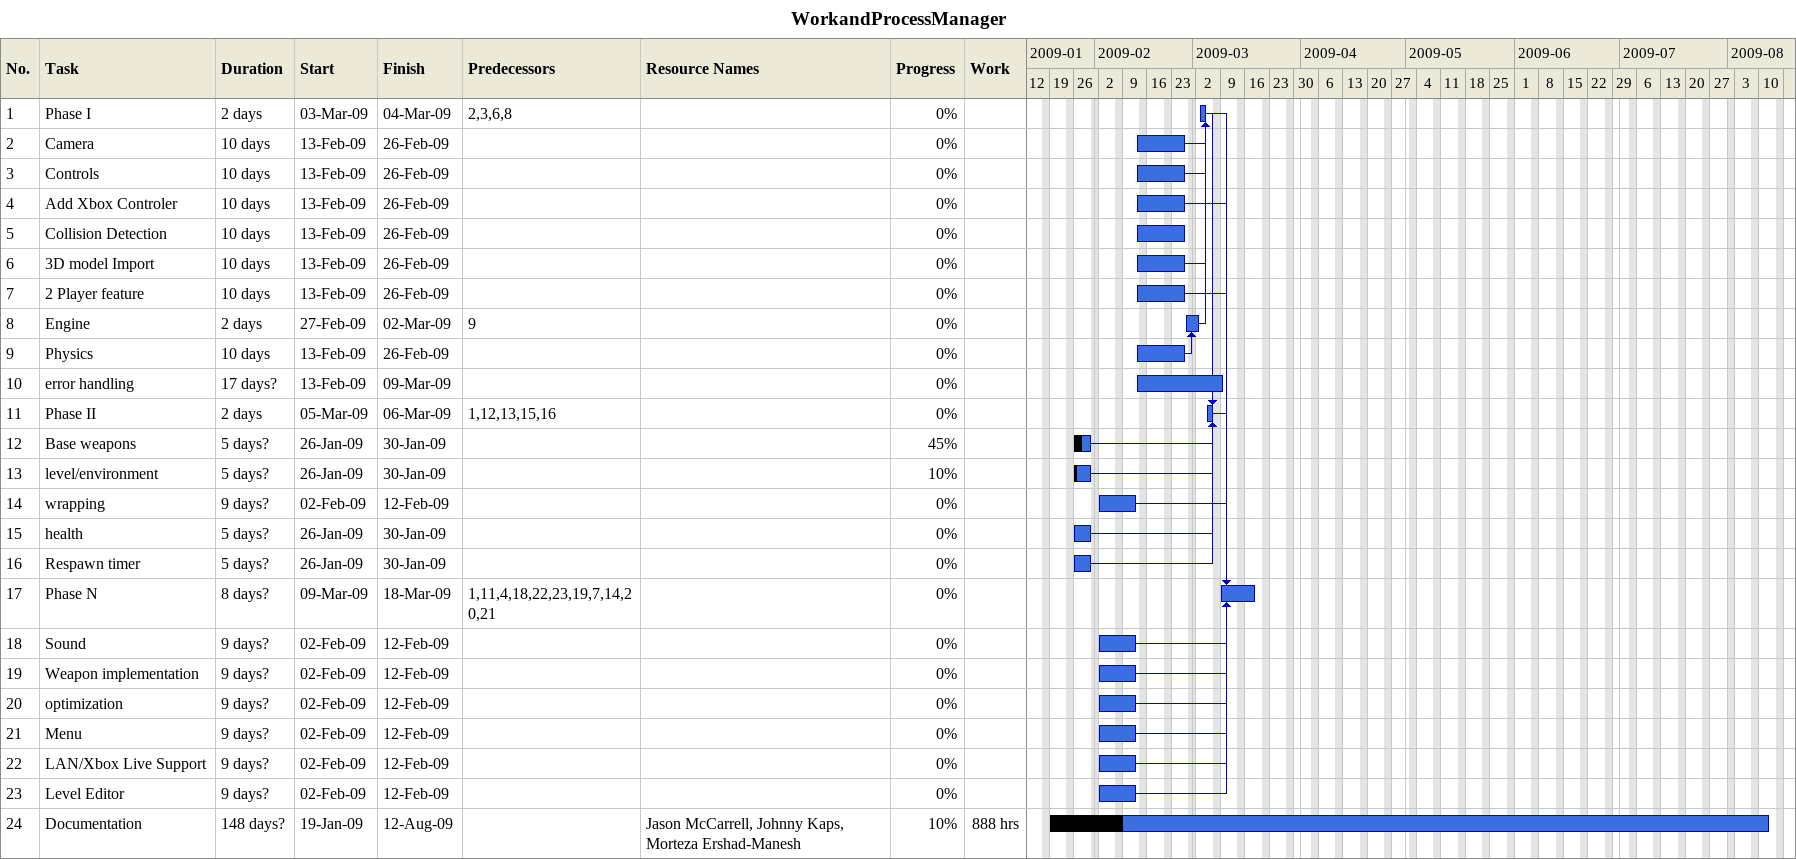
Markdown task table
WorkandProcessManager

| ID | Task | Duration | Start | Finish | Predecessors | Resources | % complete | Work (h) |
|---|---|---|---|---|---|---|---|---|
| 1 | Phase I | 2d | 2009-03-03 | 2009-03-04 | 2, 3, 6, 8 |  | 0 |  |
| 2 | Camera | 10d | 2009-02-13 | 2009-02-26 |  |  | 0 |  |
| 3 | Controls | 10d | 2009-02-13 | 2009-02-26 |  |  | 0 |  |
| 4 | Add Xbox Controler | 10d | 2009-02-13 | 2009-02-26 |  |  | 0 |  |
| 5 | Collision Detection | 10d | 2009-02-13 | 2009-02-26 |  |  | 0 |  |
| 6 | 3D model Import | 10d | 2009-02-13 | 2009-02-26 |  |  | 0 |  |
| 7 | 2 Player feature | 10d | 2009-02-13 | 2009-02-26 |  |  | 0 |  |
| 8 | Engine | 2d | 2009-02-27 | 2009-03-02 | 9 |  | 0 |  |
| 9 | Physics | 10d | 2009-02-13 | 2009-02-26 |  |  | 0 |  |
| 10 | error handling | 17d? | 2009-02-13 | 2009-03-09 |  |  | 0 |  |
| 11 | Phase II | 2d | 2009-03-05 | 2009-03-06 | 1, 12, 13, 15, 16 |  | 0 |  |
| 12 | Base weapons | 5d? | 2009-01-26 | 2009-01-30 |  |  | 45 |  |
| 13 | level/environment | 5d? | 2009-01-26 | 2009-01-30 |  |  | 10 |  |
| 14 | wrapping | 9d? | 2009-02-02 | 2009-02-12 |  |  | 0 |  |
| 15 | health | 5d? | 2009-01-26 | 2009-01-30 |  |  | 0 |  |
| 16 | Respawn timer | 5d? | 2009-01-26 | 2009-01-30 |  |  | 0 |  |
| 17 | Phase N | 8d? | 2009-03-09 | 2009-03-18 | 1, 11, 4, 18, 22, 23, 19, 7, 14, 20, 21 |  | 0 |  |
| 18 | Sound | 9d? | 2009-02-02 | 2009-02-12 |  |  | 0 |  |
| 19 | Weapon implementation | 9d? | 2009-02-02 | 2009-02-12 |  |  | 0 |  |
| 20 | optimization | 9d? | 2009-02-02 | 2009-02-12 |  |  | 0 |  |
| 21 | Menu | 9d? | 2009-02-02 | 2009-02-12 |  |  | 0 |  |
| 22 | LAN/Xbox Live Support | 9d? | 2009-02-02 | 2009-02-12 |  |  | 0 |  |
| 23 | Level Editor | 9d? | 2009-02-02 | 2009-02-12 |  |  | 0 |  |
| 24 | Documentation | 148d? | 2009-01-19 | 2009-08-12 |  | Jason McCarrell, Johnny Kaps, Morteza Ershad-Manesh | 10 | 888 |
